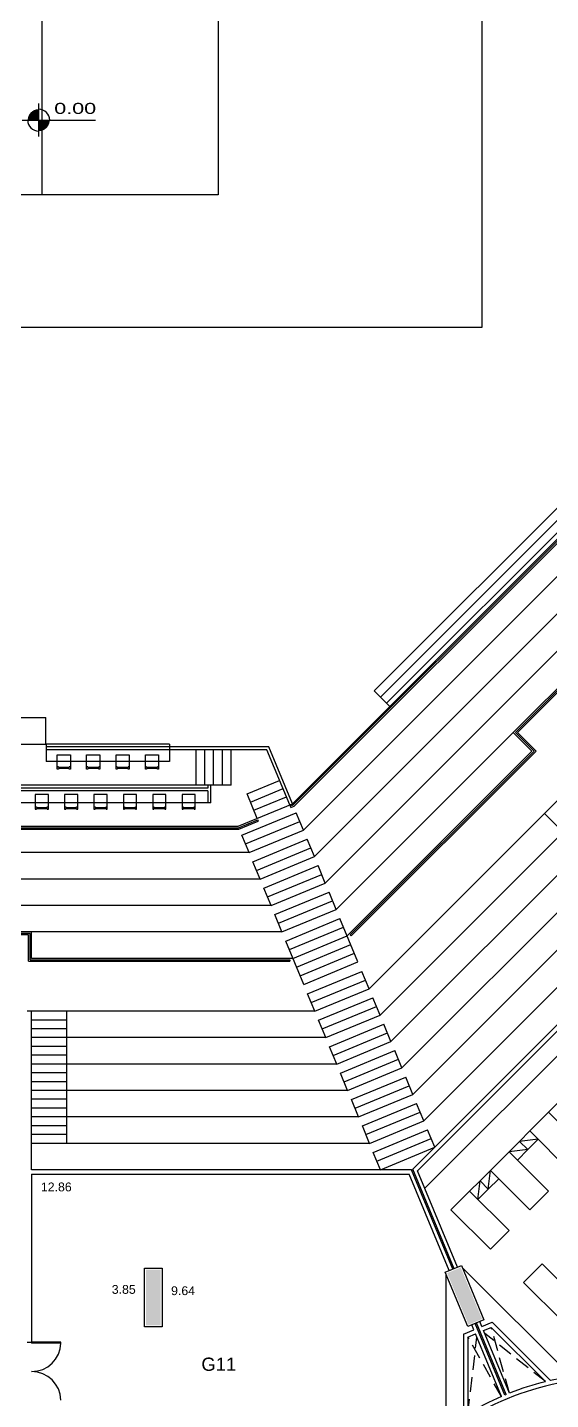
# Model space of a CAD drawing. Extents: x 652 to 872, y -56 to 210.
# Drawn here: x 780.37 to 798.19, y 89.05 to 135.78 of the extents above; entities that cross this region are included whole.
import ezdxf

# ---------------------------------------------------------------- set-up
doc = ezdxf.new("R2010")
doc.units = 0
doc.header["$LTSCALE"] = 2
doc.header["$PDMODE"] = 3
doc.linetypes.add('HIDDEN', pattern=[0.375, 0.25, -0.125])
doc.layers.get('0').update_dxf_attribs({"linetype": 'CONTINUOUS'})
doc.layers.get('DEFPOINTS').update_dxf_attribs({"linetype": 'CONTINUOUS'})
for name, color, linetype in [('01', 1, 'CONTINUOUS'), ('ARQUIBANCADA-ARY', 2, 'CONTINUOUS'), ('DIVISÓRIAS-ARY', 2, 'CONTINUOUS'), ('ESQUADRIA-ARY', 2, 'CONTINUOUS'), ('HACHURAS-ARY', 9, 'CONTINUOUS'), ('MOBILIÁRIO-ARY', 7, 'CONTINUOUS'), ('NOVOSNIVEIS', 30, 'CONTINUOUS'), ('PAREDE-ALTA-ARY', 1, 'CONTINUOUS'), ('PEÇAS-SANIT-ARY', 7, 'CONTINUOUS'), ('PILARES-PRINC-ARY', 5, 'CONTINUOUS'), ('QUAD-OFICIAL-ARY', 7, 'CONTINUOUS'), ('RAMPA-PROJ-ARY', 7, 'HIDDEN'), ('TEXTO-PB-COR-ARY', 12, 'CONTINUOUS'), ('TEXTO-PB-COTAS-ARY', 12, 'CONTINUOUS')]:
    doc.layers.add(name, color=color, linetype=linetype)
doc.styles.add('ARIAL', font='arial.ttf', dxfattribs={"height": 0.5})
doc.styles.add('REGUA60', font='arial.ttf')
doc.styles.add('SEM_ESCALA', font='arial.ttf')
doc.dimstyles.new('DIMTIC100-ARY', dxfattribs={"dimtxt": 0.3, "dimasz": 0.12, "dimexe": 0.1, "dimexo": 0.15, "dimgap": 0.1, "dimtad": 1, "dimjust": 1, "dimtoh": 1, "dimrnd": 0.01, "dimzin": 0, "dimdsep": 46, "dimtxsty": 'SEM_ESCALA', "dimblk1": 'NONE', "dimblk2": 'NONE', "dimsah": 1, "dimcen": -0.1, "dimdle": 0.06, "dimse1": 1, "dimse2": 1, "dimsd1": 1, "dimsd2": 1, "dimclrd": 1, "dimclre": 1, "dimclrt": 2, "dimadec": 0, "dimazin": 0, "dimtfac": 1, "dimtix": 1, "dimtmove": 2, "dimatfit": 3, "dimldrblk": 'NONE', "dimfxl": 1, "dimtolj": 1, "dimtzin": 0, "dimarcsym": 0})

# ---------------------------------------------------------------- blocks, each defined once
blk = doc.blocks.new('*D28')
at = {"layer": 'DEFPOINTS', "color": 0, "linetype": 'ByBlock', "ltscale": 0.5}
for p in [(780.51, 93.53), (784.36, 93.53), (780.51, 92.547)]:
    blk.add_point(p, dxfattribs=at)
at = {"color": 2, "linetype": 'ByBlock', "ltscale": 0.5, "insert": (783.649, 92.8), "char_height": 0.3, "attachment_point": 5, "style": 'SEM_ESCALA'}
blk.add_mtext('\\A1;3.85', dxfattribs=at)
blk = doc.blocks.new('_NONE')
at = {"color": 0, "linetype": 'ByBlock', "ltscale": 0.5}
blk.add_circle((0, 0), 0.25, dxfattribs=at)
blk = doc.blocks.new('*D29')
at = {"layer": 'DEFPOINTS', "color": 0, "linetype": 'ByBlock', "ltscale": 0.5}
for p in [(784.96, 93.53), (794.598, 93.384), (794.598, 92.501)]:
    blk.add_point(p, dxfattribs=at)
at = {"color": 2, "linetype": 'ByBlock', "ltscale": 0.5, "insert": (785.669, 92.755), "char_height": 0.3, "attachment_point": 5, "style": 'SEM_ESCALA'}
blk.add_mtext('\\A1;9.64', dxfattribs=at)
blk = doc.blocks.new('*D30')
at = {"layer": 'DEFPOINTS', "color": 0, "linetype": 'ByBlock', "ltscale": 0.5}
for p in [(790.181, 96.73), (791.585, 96.73), (791.585, 84.18)]:
    blk.add_point(p, dxfattribs=at)
at = {"color": 2, "linetype": 'ByBlock', "ltscale": 0.5, "insert": (789.928, 85.023), "char_height": 0.3, "attachment_point": 5, "rotation": 90, "style": 'SEM_ESCALA'}
blk.add_mtext('\\A1;12.55', dxfattribs=at)
blk = doc.blocks.new('*D31')
at = {"layer": 'DEFPOINTS', "color": 0, "linetype": 'ByBlock', "ltscale": 0.5}
for p in [(780.51, 96.73), (793.375, 96.73), (793.375, 96.037)]:
    blk.add_point(p, dxfattribs=at)
at = {"color": 2, "linetype": 'ByBlock', "ltscale": 0.5, "insert": (781.352, 96.29), "char_height": 0.3, "attachment_point": 5, "style": 'SEM_ESCALA'}
blk.add_mtext('\\A1;12.86', dxfattribs=at)

msp = doc.modelspace()

# ---------------------------------------------------------------- hatches: boundary and pattern name
at = {"layer": 'HACHURAS-ARY', "ltscale": 0.5}
for points in [[(784.91, 93.48), (784.41, 93.48), (784.41, 91.58), (784.91, 91.58)], [(795.125, 93.548), (794.664, 93.357), (795.391, 91.602), (795.853, 91.793)]]:
    msp.add_hatch(color=256, dxfattribs=at).paths.add_polyline_path(points)

# ---------------------------------------------------------------- linework, layer by layer
at = {"color": 0}
for points in [[(781.835, 110.523), (781.795, 110.523), (781.795, 110.538), (781.425, 110.538), (781.425, 110.523), (781.385, 110.523), (781.385, 111.013), (781.835, 111.013)], [(782.835, 110.523), (782.795, 110.523), (782.795, 110.538), (782.425, 110.538), (782.425, 110.523), (782.385, 110.523), (782.385, 111.013), (782.835, 111.013)], [(783.835, 110.523), (783.795, 110.523), (783.795, 110.538), (783.425, 110.538), (783.425, 110.523), (783.385, 110.523), (783.385, 111.013), (783.835, 111.013)], [(784.835, 110.523), (784.795, 110.523), (784.795, 110.538), (784.425, 110.538), (784.425, 110.523), (784.385, 110.523), (784.385, 111.013), (784.835, 111.013)], [(780.635, 109.162), (780.675, 109.162), (780.675, 109.177), (781.045, 109.177), (781.045, 109.162), (781.085, 109.162), (781.085, 109.652), (780.635, 109.652)], [(781.635, 109.162), (781.675, 109.162), (781.675, 109.177), (782.045, 109.177), (782.045, 109.162), (782.085, 109.162), (782.085, 109.652), (781.635, 109.652)], [(782.635, 109.162), (782.675, 109.162), (782.675, 109.177), (783.045, 109.177), (783.045, 109.162), (783.085, 109.162), (783.085, 109.652), (782.635, 109.652)], [(783.635, 109.162), (783.675, 109.162), (783.675, 109.177), (784.045, 109.177), (784.045, 109.162), (784.085, 109.162), (784.085, 109.652), (783.635, 109.652)], [(784.635, 109.162), (784.675, 109.162), (784.675, 109.177), (785.045, 109.177), (785.045, 109.162), (785.085, 109.162), (785.085, 109.652), (784.635, 109.652)], [(785.635, 109.162), (785.675, 109.162), (785.675, 109.177), (786.045, 109.177), (786.045, 109.162), (786.085, 109.162), (786.085, 109.652), (785.635, 109.652)]]:
    msp.add_lwpolyline(points, close=True, dxfattribs=at)
at = {"layer": '01', "linetype": 'Continuous', "ltscale": 3.5}
for p, q in [((785.21, 111.277), (781.01, 111.277)), ((785.21, 111.177), (781.01, 111.177)), ((786.51, 109.877), (769.21, 109.877)), ((786.51, 109.777), (769.21, 109.777)), ((786.51, 109.777), (786.51, 109.377))]:
    msp.add_line(p, q, dxfattribs=at)
at = {"layer": '01', "linetype": 'HIDDEN', "ltscale": 3.5}
msp.add_line((786.51, 109.977), (786.51, 109.877), dxfattribs=at)
at = {"layer": 'ARQUIBANCADA-ARY'}
for p, q in [((803.095, 123.042), (789.395, 109.343)), ((803.995, 122.669), (789.768, 108.443)), ((804.895, 122.297), (790.141, 107.543)), ((805.795, 121.924), (790.513, 106.643)), ((796.917, 111.773), (800.664, 115.521)), ((796.987, 111.773), (800.664, 115.45)), ((797.058, 111.773), (800.664, 115.379)), ((780.99, 111.377), (780.99, 112.277)), ((796.917, 111.773), (790.886, 105.743)), ((797.553, 111.137), (796.917, 111.773)), ((797.624, 111.137), (796.987, 111.773)), ((797.694, 111.137), (797.058, 111.773)), ((779.96, 111.377), (781.01, 111.377)), ((788.594, 111.277), (785.21, 111.277)), ((789.395, 109.343), (788.594, 111.277)), ((788.527, 111.177), (785.21, 111.177)), ((786.11, 109.977), (786.11, 111.177)), ((786.41, 109.977), (786.41, 111.177)), ((786.71, 109.977), (786.71, 111.177)), ((787.01, 109.977), (787.01, 111.177)), ((787.31, 109.977), (787.31, 111.177)), ((789.303, 109.304), (788.527, 111.177)), ((797.553, 111.137), (791.259, 104.843)), ((787.31, 109.977), (786.11, 109.977)), ((787.85, 109.677), (788.958, 110.136)), ((787.964, 109.399), (789.073, 109.859)), ((798.826, 109.864), (792.005, 103.043)), ((788.194, 108.845), (787.85, 109.677)), ((788.079, 109.122), (789.188, 109.581)), ((787.547, 108.577), (789.395, 109.343)), ((787.675, 108.268), (789.523, 109.034)), ((789.768, 108.443), (789.523, 109.034)), ((799.462, 109.227), (792.377, 102.143)), ((801.159, 105.833), (797.977, 109.015)), ((768.173, 108.577), (787.547, 108.577)), ((787.798, 107.973), (789.645, 108.738)), ((787.92, 107.677), (789.768, 108.443)), ((800.099, 108.591), (792.75, 101.243)), ((787.92, 107.677), (787.675, 108.268)), ((788.048, 107.368), (789.896, 108.134)), ((790.141, 107.543), (789.896, 108.134)), ((800.735, 107.955), (793.123, 100.343)), ((787.92, 107.677), (767.8, 107.677)), ((788.17, 107.073), (790.018, 107.838)), ((788.293, 106.777), (790.141, 107.543)), ((788.293, 106.777), (788.048, 107.368)), ((788.421, 106.468), (790.269, 107.234)), ((790.513, 106.643), (790.269, 107.234)), ((801.371, 107.318), (793.496, 99.443)), ((788.293, 106.777), (767.427, 106.777)), ((788.543, 106.173), (790.391, 106.938)), ((788.666, 105.877), (790.513, 106.643)), ((802.008, 106.682), (793.869, 98.543)), ((788.666, 105.877), (788.421, 106.468)), ((788.794, 105.568), (790.641, 106.334)), ((790.886, 105.743), (790.641, 106.334)), ((788.666, 105.877), (767.055, 105.877)), ((788.916, 105.273), (790.764, 106.038)), ((789.038, 104.977), (790.886, 105.743)), ((789.038, 104.977), (788.794, 105.568)), ((789.166, 104.668), (791.014, 105.434)), ((791.626, 103.956), (791.014, 105.434)), ((780.51, 104.977), (775.21, 104.977)), ((780.46, 104.927), (775.26, 104.927)), ((780.41, 104.877), (775.31, 104.877)), ((780.41, 103.977), (780.41, 104.877)), ((780.46, 104.027), (780.46, 104.927)), ((789.038, 104.977), (780.51, 104.977)), ((780.51, 104.077), (780.51, 104.977)), ((789.289, 104.373), (791.137, 105.138)), ((789.411, 104.077), (791.259, 104.843)), ((789.779, 103.19), (789.166, 104.668)), ((789.534, 103.782), (791.381, 104.547)), ((789.656, 103.486), (791.504, 104.251)), ((789.411, 104.077), (780.51, 104.077)), ((789.779, 103.19), (791.626, 103.956)), ((789.912, 102.868), (791.76, 103.634)), ((790.034, 102.573), (791.882, 103.338)), ((792.005, 103.043), (791.76, 103.634)), ((790.157, 102.277), (789.912, 102.868)), ((790.157, 102.277), (792.005, 103.043)), ((790.285, 101.968), (792.132, 102.734)), ((790.407, 101.673), (792.255, 102.438)), ((792.377, 102.143), (792.132, 102.734)), ((790.157, 102.277), (780.51, 102.277)), ((781.71, 101.977), (780.51, 101.977)), ((781.71, 97.777), (781.71, 102.277)), ((790.53, 101.377), (790.285, 101.968)), ((790.53, 101.377), (792.377, 102.143)), ((781.71, 101.677), (780.51, 101.677)), ((790.658, 101.068), (792.505, 101.834)), ((790.78, 100.773), (792.628, 101.538)), ((792.75, 101.243), (792.505, 101.834)), ((790.53, 101.377), (780.51, 101.377)), ((781.71, 101.077), (780.51, 101.077)), ((790.902, 100.477), (790.658, 101.068)), ((790.902, 100.477), (792.75, 101.243)), ((781.71, 100.777), (780.51, 100.777)), ((790.902, 100.477), (780.51, 100.477)), ((791.03, 100.168), (792.878, 100.934)), ((791.153, 99.873), (793.001, 100.638)), ((793.123, 100.343), (792.878, 100.934)), ((781.71, 100.177), (780.51, 100.177)), ((791.275, 99.577), (791.03, 100.168)), ((791.275, 99.577), (793.123, 100.343)), ((791.403, 99.268), (793.251, 100.034)), ((793.496, 99.443), (793.251, 100.034)), ((781.71, 99.877), (780.51, 99.877)), ((791.275, 99.577), (780.51, 99.577)), ((791.526, 98.973), (793.373, 99.738)), ((781.71, 99.277), (780.51, 99.277)), ((791.648, 98.677), (791.403, 99.268)), ((791.648, 98.677), (793.496, 99.443)), ((791.776, 98.368), (793.624, 99.134)), ((793.869, 98.543), (793.624, 99.134)), ((781.71, 98.977), (780.51, 98.977)), ((791.648, 98.677), (780.51, 98.677)), ((791.898, 98.073), (793.746, 98.838)), ((781.71, 98.377), (780.51, 98.377)), ((792.021, 97.777), (791.776, 98.368)), ((792.021, 97.777), (793.869, 98.543)), ((792.149, 97.468), (793.996, 98.234)), ((794.241, 97.643), (793.996, 98.234)), ((781.71, 98.077), (780.51, 98.077)), ((792.021, 97.777), (780.51, 97.777)), ((792.271, 97.173), (794.119, 97.938)), ((792.394, 96.877), (792.149, 97.468)), ((792.394, 96.877), (794.241, 97.643))]:
    msp.add_line(p, q, dxfattribs=at)
at = {"layer": 'ARQUIBANCADA-ARY', "ltscale": 3.5}
msp.add_line((779.495, 112.277), (780.99, 112.277), dxfattribs=at)
at = {"layer": 'DIVISÓRIAS-ARY'}
for p, q in [((781.51, 91.004), (780.51, 91.004)), ((780.51, 91.004), (780.51, 90.974)), ((781.51, 90.974), (780.51, 90.974)), ((781.51, 90.974), (781.51, 91.004))]:
    msp.add_line(p, q, dxfattribs=at)
at = {"layer": 'DIVISÓRIAS-ARY', "color": 7, "ltscale": 0.5}
for centre, start, end in [((780.51, 91.004), 270, 358.2809), ((780.51, 89.004), 1.7191, 90)]:
    msp.add_arc(centre, 1, start, end, dxfattribs=at)
at = {"layer": 'ESQUADRIA-ARY'}
for p, q in [((803.137, 123.014), (789.423, 109.3)), ((803.18, 122.986), (789.452, 109.258)), ((797.624, 111.137), (791.365, 104.878)), ((797.694, 111.137), (791.4, 104.843)), ((789.322, 109.258), (789.423, 109.3)), ((789.322, 109.258), (789.341, 109.212)), ((789.341, 109.212), (789.452, 109.258)), ((768.153, 108.477), (787.567, 108.477)), ((768.163, 108.527), (787.557, 108.527)), ((787.557, 108.527), (788.213, 108.799)), ((787.567, 108.477), (788.232, 108.753)), ((788.213, 108.799), (788.232, 108.753)), ((791.365, 104.878), (791.4, 104.843)), ((780.41, 103.977), (789.311, 103.977)), ((780.46, 104.027), (789.311, 104.027)), ((789.311, 104.027), (789.311, 103.977)), ((789.311, 104.027), (789.311, 103.977))]:
    msp.add_line(p, q, dxfattribs=at)
at = {"layer": 'MOBILIÁRIO-ARY'}
for p, q in [((792.179, 113.187), (799.25, 120.258)), ((792.391, 112.975), (799.462, 120.046)), ((792.603, 112.763), (799.674, 119.834)), ((792.709, 112.657), (792.179, 113.187)), ((785.21, 111.377), (781.01, 111.377)), ((781.01, 111.377), (781.01, 110.777)), ((785.21, 111.377), (785.21, 110.777)), ((785.21, 110.777), (781.01, 110.777)), ((786.61, 109.977), (769.11, 109.977)), ((786.61, 109.377), (786.61, 109.977)), ((786.61, 109.377), (769.11, 109.377)), ((795.177, 93.553), (798.898, 89.833)), ((794.623, 93.324), (794.623, 88.062))]:
    msp.add_line(p, q, dxfattribs=at)
at = {"layer": 'MOBILIÁRIO-ARY', "ltscale": 0.5}
for p, q in [((797.763, 97.916), (797.127, 97.845)), ((797.409, 97.562), (796.773, 97.492)), ((796.066, 96.219), (796.137, 96.855)), ((795.712, 95.865), (795.783, 96.502))]:
    msp.add_line(p, q, dxfattribs=at)
at = {"layer": 'MOBILIÁRIO-ARY'}
for points in [[(781.835, 110.603), (781.795, 110.603), (781.795, 110.579), (781.425, 110.579), (781.425, 110.603), (781.385, 110.603)], [(782.835, 110.603), (782.795, 110.603), (782.795, 110.579), (782.425, 110.579), (782.425, 110.603), (782.385, 110.603)], [(783.835, 110.603), (783.795, 110.603), (783.795, 110.579), (783.425, 110.579), (783.425, 110.603), (783.385, 110.603)], [(784.835, 110.603), (784.795, 110.603), (784.795, 110.579), (784.425, 110.579), (784.425, 110.603), (784.385, 110.603)], [(780.635, 109.242), (780.675, 109.242), (780.675, 109.218), (781.045, 109.218), (781.045, 109.242), (781.085, 109.242)], [(781.635, 109.242), (781.675, 109.242), (781.675, 109.218), (782.045, 109.218), (782.045, 109.242), (782.085, 109.242)], [(782.635, 109.242), (782.675, 109.242), (782.675, 109.218), (783.045, 109.218), (783.045, 109.242), (783.085, 109.242)], [(783.635, 109.242), (783.675, 109.242), (783.675, 109.218), (784.045, 109.218), (784.045, 109.242), (784.085, 109.242)], [(784.635, 109.242), (784.675, 109.242), (784.675, 109.218), (785.045, 109.218), (785.045, 109.242), (785.085, 109.242)], [(785.635, 109.242), (785.675, 109.242), (785.675, 109.218), (786.045, 109.218), (786.045, 109.242), (786.085, 109.242)]]:
    msp.add_lwpolyline(points, dxfattribs=at)
for points in [[(798.117, 98.835), (798.399, 98.552), (798.753, 98.906), (798.47, 99.189)], [(798.117, 98.835), (799.46, 97.492), (798.824, 96.855), (797.48, 98.199)], [(797.48, 98.199), (797.763, 97.916), (797.409, 97.562), (797.127, 97.845)], [(796.773, 97.492), (797.056, 97.209), (797.409, 97.562), (797.127, 97.845)], [(796.137, 96.855), (797.48, 95.512), (798.117, 96.148), (796.773, 97.492)], [(796.137, 96.855), (796.42, 96.572), (796.066, 96.219), (795.783, 96.502)], [(795.43, 96.148), (795.712, 95.865), (796.066, 96.219), (795.783, 96.502)], [(795.43, 96.148), (796.773, 94.805), (796.137, 94.168), (794.793, 95.512)], [(799.248, 92.33), (797.904, 93.673), (797.268, 93.037), (798.612, 91.693)]]:
    msp.add_lwpolyline(points, close=True, dxfattribs=at)
at = {"layer": 'NOVOSNIVEIS'}
for p, q in [((780.752, 132.062), (780.752, 133.187)), ((780.19, 132.624), (782.69, 132.624))]:
    msp.add_line(p, q, dxfattribs=at)
at = {"layer": 'NOVOSNIVEIS', "const_width": 0.375}
for points in [[(780.565, 132.624, -0.414214), (780.752, 132.812, -0.618034)], [(780.752, 132.437, 0.414214), (780.94, 132.624, 0.618034)]]:
    msp.add_lwpolyline(points, format="xyb", dxfattribs=at)
at = {"layer": 'NOVOSNIVEIS'}
for start, end in [(0, 90), (180, 270)]:
    msp.add_arc((780.752, 132.624), 0.375, start, end, dxfattribs=at)
at = {"layer": 'PAREDE-ALTA-ARY'}
for p, q in [((793.494, 96.899), (802.642, 106.048)), ((793.652, 96.845), (799.602, 102.795)), ((780.51, 102.277), (780.36, 102.277)), ((780.51, 96.877), (780.51, 102.277)), ((793.448, 96.88), (780.51, 96.88)), ((794.852, 93.489), (793.448, 96.88)), ((794.898, 93.508), (793.494, 96.899)), ((795.014, 93.556), (793.652, 96.845)), ((780.51, 96.73), (793.375, 96.73)), ((780.51, 96.73), (780.51, 91.004)), ((794.737, 93.441), (793.375, 96.73)), ((795.572, 91.425), (795.502, 91.594)), ((796.627, 89.205), (795.618, 91.642)), ((796.673, 89.224), (795.664, 91.661)), ((795.849, 91.54), (795.779, 91.709)), ((795.849, 91.54), (796.198, 91.684)), ((796.198, 91.684), (798.182, 89.7)), ((795.223, 91.28), (795.572, 91.425)), ((795.223, 91.28), (795.223, 88.475)), ((795.373, 91.18), (795.629, 91.286)), ((795.373, 91.18), (795.373, 88.568)), ((796.512, 89.156), (795.629, 91.286)), ((795.907, 91.401), (796.163, 91.507)), ((796.789, 89.271), (795.907, 91.401)), ((796.163, 91.507), (798.01, 89.66))]:
    msp.add_line(p, q, dxfattribs=at)
at = {"layer": 'PAREDE-ALTA-ARY', "ltscale": 0.5}
msp.add_line((780.36, 91.004), (780.51, 91.004), dxfattribs=at)
at = {"layer": 'PAREDE-ALTA-ARY'}
for radius, start, end in [(9.25, 67.2333, 157.7667), (9.4, 67.8486, 102.6941), (9.4, 103.7695, 111.5857), (9.4, 113.4143, 121.2305), (9.4, 112.3476, 112.6524)]:
    msp.add_arc((800.247, 80.53), radius, start, end, dxfattribs=at)
at = {"layer": 'PEÇAS-SANIT-ARY'}
msp.add_line((793.9, 96.245), (800.026, 102.371), dxfattribs=at)
at = {"layer": 'PILARES-PRINC-ARY'}
for points in [[(784.96, 91.53), (784.36, 91.53), (784.36, 93.53), (784.96, 93.53)], [(795.918, 91.766), (795.364, 91.536), (794.598, 93.384), (795.153, 93.614)]]:
    msp.add_lwpolyline(points, close=True, dxfattribs=at)
at = {"layer": 'QUAD-OFICIAL-ARY'}
msp.add_line((780.86, 139.077), (780.86, 130.077), dxfattribs=at)
for points in [[(759.86, 125.577), (795.86, 125.577), (795.86, 143.577), (759.86, 143.577)], [(768.86, 130.077), (768.86, 139.077), (786.86, 139.077), (786.86, 130.077)]]:
    msp.add_lwpolyline(points, close=True, dxfattribs=at)
at = {"layer": 'RAMPA-PROJ-ARY'}
for p, q in [((796.512, 89.156), (795.373, 91.18)), ((795.373, 88.568), (795.673, 91.18)), ((798.01, 89.66), (795.951, 91.295)), ((796.789, 89.271), (796.163, 91.507))]:
    msp.add_line(p, q, dxfattribs=at)

# ---------------------------------------------------------------- texts
at = {"layer": 'NOVOSNIVEIS', "ltscale": 0.5, "style": 'REGUA60', "width": 1.4}
msp.add_text('0.00', height=0.375, dxfattribs=at).set_placement((781.281, 132.837))
at = {"layer": 'TEXTO-PB-COR-ARY', "style": 'ARIAL'}
msp.add_text('G11', height=0.45, dxfattribs=at).set_placement((786.293, 90.029))

# ---------------------------------------------------------------- dimensions: what is measured, and where the dimension line sits
at = {"layer": 'TEXTO-PB-COTAS-ARY', "ltscale": 0.5}
for base, p1, p2, picture, middle in [((793.3745, 96.0373), (780.5102, 96.7303), (793.3745, 96.7303), '*D31', (781.3517, 96.2904)), ((780.51, 92.547), (784.36, 93.53), (780.51, 93.53), '*D28', (783.649, 92.8)), ((794.598, 92.501), (784.96, 93.53), (794.598, 93.384), '*D29', (785.669, 92.755))]:
    dim = msp.add_linear_dim(base=base, p1=p1, p2=p2, dimstyle='DIMTIC100-ARY', dxfattribs=at)
    dim.commit()
    dim.dimension.update_dxf_attribs({"geometry": picture, "text_midpoint": middle})
dim = msp.add_linear_dim(base=(790.181, 96.73), p1=(791.585, 84.18), p2=(791.585, 96.73), angle=90, dimstyle='DIMTIC100-ARY', dxfattribs=at)
dim.commit()
dim.dimension.update_dxf_attribs({"geometry": '*D30', "text_midpoint": (789.928, 85.023)})

doc.saveas('drawing.dxf')
